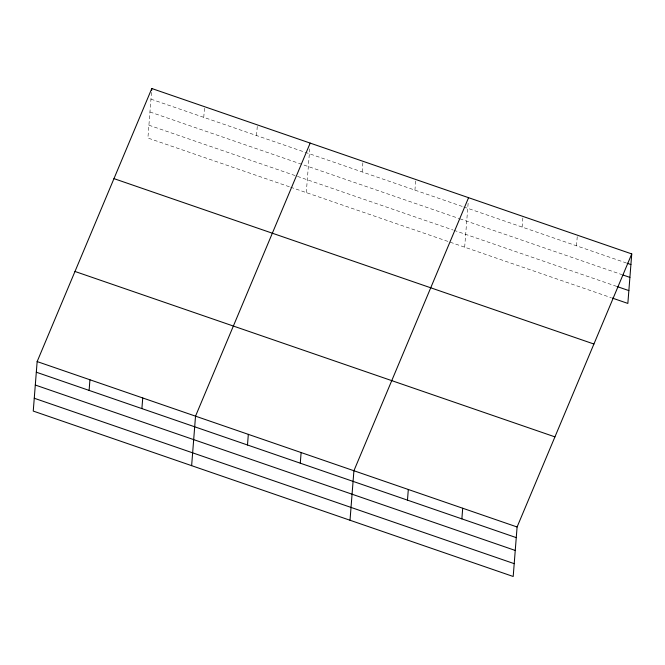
<?xml version="1.0" encoding="UTF-8"?>
<svg xmlns="http://www.w3.org/2000/svg" width="665" height="665" viewBox="0 0 665 665"><rect width="100%" height="100%" fill="white"/><g stroke="black" fill="none" stroke-linecap="round" stroke-linejoin="round"><path stroke-width="0.5" stroke-dasharray="3.33 2.49" d="M151.495 92.385L147.904 138.021L289.666 186.873M203.756 117.348L204.596 106.708M256.549 135.544L257.388 124.904M306.291 192.601L309.724 148.902M362.142 171.927L362.982 161.296M414.935 190.124L415.775 179.492M464.669 247.189L468.26 201.553M522.125 227.064L522.964 216.433M576.522 245.809L577.353 235.177M150.963 99.152L462.84 206.632M463.821 206.973L626.056 262.883M149.958 111.978L458.9 218.453M459.881 218.785L622.132 274.703M148.91 125.195L452.973 229.982M453.946 230.314L617.211 286.582M290.647 187.214L611.343 297.737"/><path stroke-width="1" d="M37.149 361.577L33.25 411.078L513.197 576.489L517.096 526.979L631.75 253.922L151.803 88.512L37.149 361.577L517.096 526.979M89.102 390.405L89.941 379.765M151.645 90.448L151.803 88.512M141.894 408.601L142.734 397.961M191.636 465.666L195.527 416.157L310.181 143.1M247.488 444.993L248.328 434.353M300.281 463.181L301.12 452.549M350.014 520.246L353.913 470.745L468.567 197.68M407.47 500.122L408.31 489.49M461.867 518.875L462.699 508.235M631.75 253.922L627.851 303.423L612.315 298.07M627.029 263.215L630.91 264.554M623.105 275.044L629.905 277.388M617.211 286.582L628.866 290.597M113.964 178.627L593.912 344.029M74.979 271.461L554.934 436.872M36.309 372.209L516.256 537.619M35.303 385.035L515.25 550.445M34.256 398.252L514.211 563.662"/></g></svg>
